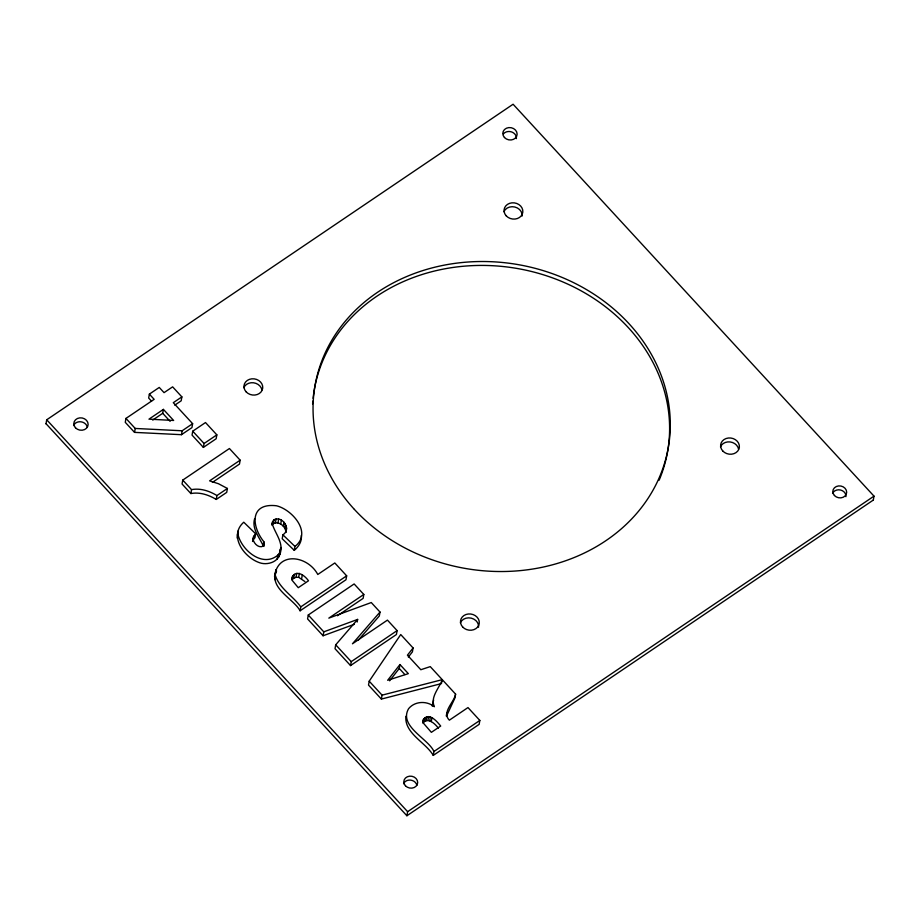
<?xml version="1.0" encoding="UTF-8"?>
<svg xmlns="http://www.w3.org/2000/svg" width="920" height="920" viewBox="0 0 920 920"><rect width="100%" height="100%" fill="white"/><g stroke="black" fill="none" stroke-linecap="round" stroke-linejoin="round"><path stroke-width="1.38" d="M301.288 535.486C302.139 541.293 298.609 546.79 294.273 550.356L282.198 538.74L282.888 534.819C291.789 529.322 282.44 515.418 273.999 519.754L272.101 523.33C274.896 533.531 284.28 542.88 279.91 554.254C277.633 561.798 268.605 564.834 261.452 563.27C245.26 559.21 227.769 536.303 243.754 522.215L255.656 533.772L254.966 537.694L252.977 540.247L253.667 536.325L255.656 533.772M237.233 538.142L238.073 531.082M405.869 716.312C404.363 733.424 425.753 742.405 433.262 755.4L479.147 724.362L479.837 720.44L467.981 707.572L449.362 720.176C441.312 712.344 454.353 702.109 455.595 694.129L430.261 666.62L420.831 669.725L407.433 655.167L413.091 647.967L400.729 634.547L369.207 681.179L368.517 685.089L381.386 699.073L441.577 683.56M279.91 554.254L280.117 549.263M280.991 547.492L278.852 556.795M432.273 706.169L433.596 700.005M46 423.855L46.713 419.784L513.096 104.236L874 496.144L873.287 500.216M149.362 394.128L154.157 399.337L125.959 418.416L125.269 422.326L134.527 432.377L181.458 434.688L191.935 427.604L192.636 423.683L173.293 402.684L181.873 396.888L172.626 386.848L164.047 392.644L159.252 387.435L149.362 394.128L148.672 398.049L151.547 401.166M134.527 432.377L135.217 428.455L125.959 418.416M152.72 420.06L162.714 413.298L163.403 409.377L173.627 420.474L148.971 419.152L163.403 409.377M181.873 396.888L181.183 400.809L174.754 405.156M181.458 434.688L182.148 430.778L192.636 423.683M182.758 480.091L182.068 484.012L190.854 493.546C199.767 491.878 208.667 494.879 216.257 499.456L226.711 492.384L227.401 488.462L218.477 483.736L209.587 480.861L240.154 460.184L229.425 448.523L182.758 480.091L191.544 489.624C200.456 487.968 209.357 490.958 216.947 495.535L227.401 488.462M192.74 431.192L192.05 435.103L203.377 447.407L216.142 438.771L216.844 434.861L205.505 422.544L192.74 431.192L204.067 443.497L203.377 447.407M190.854 493.546L191.544 489.624M216.257 499.456L216.947 495.535M240.154 460.184L239.464 464.094L212.416 482.402M252.552 541.454L253.667 536.325M294.273 550.356L294.964 546.445C312.524 532.829 292.238 509.553 276.437 505.77C249.998 502.596 251.01 525.688 263.856 541.731L263.166 545.652C259.302 537.245 251.689 528.632 254.598 518.811M263.925 546.457L263.856 541.731M272.63 521.26L271.94 525.17L273.309 523.675C278.771 520.789 285.395 526.194 285.924 531.817M273.309 523.675L273.999 519.754M275.413 522.859L276.103 518.938M277.978 522.928L278.668 519.006M280.703 524.009L281.393 520.087M277.15 559.061L277.84 555.139L279.542 552.885M283.291 526.194L283.981 522.272M274.539 576.587C277.598 550.769 307.797 555.714 317.791 574.482L334.811 562.971L346.667 575.839L345.978 579.761L300.104 610.799C293.744 598.908 268.283 587.776 276.586 570.986M274.735 579.623L275.862 569.79M284.717 528.045L285.407 524.124M285.591 529.92L286.281 525.998M285.947 532.427L286.614 527.896M292.203 578.645L292.663 576.035C297.597 569.733 305.152 576.035 308.499 580.773L298.264 587.696L292.491 580.773L291.893 578.139L292.663 576.035M291.973 579.957L293.664 578.278L294.354 574.356M293.664 578.278L296.033 577.288L296.723 573.367M304.911 581.555L298.69 577.311L299.379 573.39M301.645 578.634L302.346 574.724M300.104 610.799L300.794 606.878L346.667 575.839M337.467 615.733L363.124 598.38L363.814 594.458L354.142 583.958L308.269 614.997L307.579 618.918L323.092 635.766L354.338 624.289M323.092 635.766L323.782 631.844L308.269 614.997M357.178 622.023L357.638 619.413L335.708 644.805L335.018 648.715L350.543 665.574L396.416 634.535L397.106 630.614L387.447 620.115L352.452 643.793L380.006 612.042L371.266 602.543L328.82 618.125L363.814 594.458M350.543 665.574L351.233 661.653L397.106 630.614M380.006 612.042L379.316 615.963L358.19 640.297M381.386 699.073L382.076 695.152L369.207 681.179M389.62 680.823L399.268 668.46L399.959 664.539L408.342 673.647L387.676 680.282L399.959 664.539M413.091 647.967L412.401 651.889L408.353 657.029M423.534 719.198L422.97 721.13L423.763 723.568L431.365 732.343L440.691 726.041C437.034 721.567 429.295 712.149 423.534 719.198L422.843 723.108C427.719 716.772 435.079 723.752 438.334 728.157M46.023 423.694L406.904 815.764L407.629 811.693L874 496.144M424.511 721.464L425.201 717.554M426.109 720.705L426.799 716.795M427.915 720.475L428.605 716.553M429.709 720.762L430.399 716.841M431.273 721.579L431.963 717.657M441.807 682.26L442.267 679.65L382.076 695.152M433.262 755.4L433.952 751.49L479.837 720.44M446.315 715.829L446.775 713.219M455.595 694.129L454.905 698.05L446.453 716.22M264.385 543.846L263.269 546.123C258.577 548.561 253.564 543.317 253.011 538.844M237.383 535.003L238.406 531.944M442.267 679.65C439.265 688.194 429.985 697.084 434.343 706.732C426.868 700.615 414.92 700.994 408.618 708.653C398.417 726.144 428.386 738.76 433.952 751.49M277.84 555.139C262.671 567.996 241.431 550.194 237.923 534.221M204.067 443.497L216.844 434.861M406.904 815.764L873.31 500.066M323.782 631.844L357.638 619.413M296.033 577.288L298.69 577.311M135.217 428.455L182.148 430.778M282.888 534.819L294.964 546.445M399.268 668.46L404.857 674.532M162.714 413.298L170.142 421.36M300.794 606.878C293.101 596.102 279.772 588.685 275.425 575.713M335.708 644.805L351.233 661.653M46.713 419.784L407.629 811.693M503.424 133.86A7.187 6.187 10 0 1 511.75 131.985A7.187 6.187 10 0 1 516.408 138.587M460.379 622.794A9.441 8.119 10 0 1 471.27 618.148A9.441 8.119 10 0 1 478.572 627.164M312.627 403.868A179.331 154.192 10 0 1 312.834 401.108M313.099 398.36A179.331 154.192 10 0 1 529.54 271.009A179.331 154.192 10 0 1 659.145 480.194M403.57 783.702A6.946 5.968 10 0 1 410.699 780.125A6.946 5.968 10 0 1 416.886 785.346M73.566 425.5A7.187 6.187 10 0 1 80.937 421.797A7.187 6.187 10 0 1 87.343 427.213M243.834 387.642A9.441 8.119 10 0 1 253.517 382.777A9.441 8.119 10 0 1 261.924 389.884M720.486 446.809A9.441 8.119 10 0 1 730.158 441.945A9.441 8.119 10 0 1 738.564 449.052M503.941 211.657A9.441 8.119 10 0 1 514.832 207.011A9.441 8.119 10 0 1 522.123 216.027M832.554 493.442A6.946 5.968 10 0 1 840.569 490.026A6.946 5.968 10 0 1 845.94 496.662M246.123 391.828A9.441 8.119 10 0 0 262.177 390.149A9.441 8.119 10 0 0 251.758 378.833A9.441 8.119 10 0 0 246.123 391.828M506.23 215.843A9.441 8.119 10 0 0 522.272 214.164A9.441 8.119 10 0 0 511.853 202.848A9.441 8.119 10 0 0 506.23 215.843M722.775 450.984A9.441 8.119 10 0 0 738.817 449.316A9.441 8.119 10 0 0 728.398 438A9.441 8.119 10 0 0 722.775 450.984M354.395 509.404A179.331 154.192 10 0 0 659.283 477.56A179.331 154.192 10 0 0 461.334 262.602A179.331 154.192 10 0 0 354.395 509.404M405.433 785.749A6.946 5.968 10 0 0 417.254 784.507A6.946 5.968 10 0 0 409.584 776.181A6.946 5.968 10 0 0 405.433 785.749M504.459 137.505A7.187 6.187 10 0 0 516.683 136.229A7.187 6.187 10 0 0 508.748 127.604A7.187 6.187 10 0 0 504.459 137.505M75.474 427.765A7.187 6.187 10 0 0 87.699 426.478A7.187 6.187 10 0 0 79.764 417.864A7.187 6.187 10 0 0 75.474 427.765M834.428 495.489A6.946 5.968 10 0 0 846.239 494.258A6.946 5.968 10 0 0 838.568 485.932A6.946 5.968 10 0 0 834.428 495.489M462.668 626.98A9.441 8.119 10 0 0 478.722 625.301A9.441 8.119 10 0 0 468.303 613.985A9.441 8.119 10 0 0 462.668 626.98"/></g></svg>
